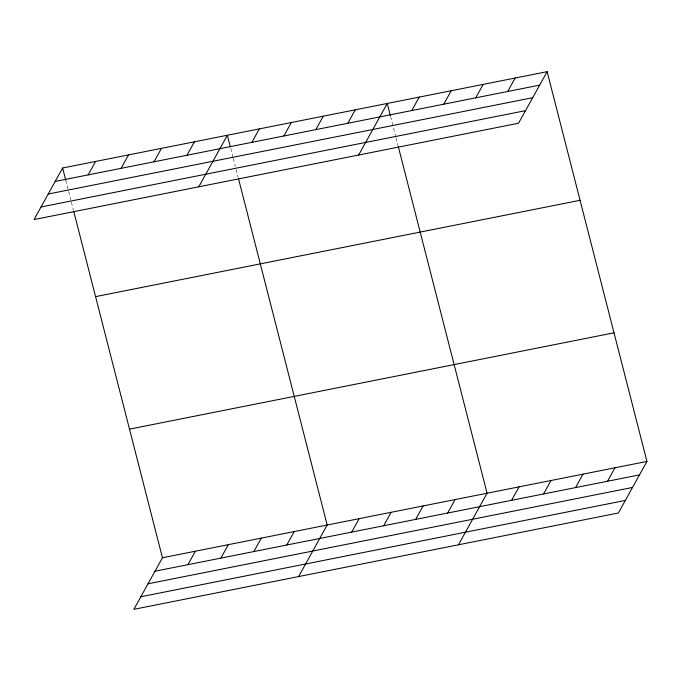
<?xml version="1.0" encoding="UTF-8"?>
<svg xmlns="http://www.w3.org/2000/svg" width="681" height="681" viewBox="0 0 681 681"><rect width="100%" height="100%" fill="white"/><g stroke="black" fill="none" stroke-linecap="round" stroke-linejoin="round"><path stroke-width="0.51" stroke-dasharray="3.4 2.55" d="M390.588 116.528L395.482 135.621M395.993 137.63L398.053 145.666M230.706 148.313L233.021 157.354M233.277 158.358L235.337 166.402M236.111 169.416L238.171 177.452M65.716 180.056L70.867 200.154M71.377 202.163L73.437 210.208"/><path stroke-width="1.02" d="M62.626 168.003L34.05 219.563L518.547 123.235L547.132 71.675L62.626 168.003L65.716 180.056M88.121 174.898L95.578 161.448M121.065 168.352L128.522 154.902M154.017 161.797L161.465 148.347M186.96 155.251L194.417 141.801M198.784 186.807L227.36 135.247L230.195 146.304M251.885 142.338L259.333 128.896M283.858 135.979L291.315 122.537M315.839 129.628L323.288 116.179M347.812 123.27L355.269 109.82M358.666 155.021L387.242 103.461L390.332 115.523M73.693 211.212L162.453 557.765L133.868 609.325L618.374 512.997L646.95 461.437L547.132 71.675M411.767 110.552L419.224 97.102M187.939 564.66L195.396 551.218M443.748 104.193L451.197 90.752M475.721 97.834L483.178 84.393M220.891 558.114L228.339 544.664M507.703 91.475L515.151 78.034M253.834 551.559L261.291 538.118M286.778 545.013L294.235 531.563M298.601 576.577L327.178 525.017L238.427 178.456M351.702 532.099L359.159 518.658M383.684 525.749L391.132 512.299M415.657 519.39L423.114 505.94M447.638 513.031L455.087 499.582M458.483 544.783L487.068 493.223L398.308 146.67M511.584 500.314L519.041 486.872M543.566 493.955L551.023 480.514M575.539 487.605L582.996 474.155M607.52 481.246L614.977 467.796M55.178 181.444L539.675 85.125M48.206 194.025L532.704 97.698M41.022 206.981L525.519 110.654M95.57 296.627L580.067 200.299M129.509 429.141L614.007 332.813M162.453 557.765L646.95 461.437M154.996 571.214L639.493 474.887M148.024 583.787L632.521 487.46M140.839 596.752L625.345 500.424"/></g></svg>
